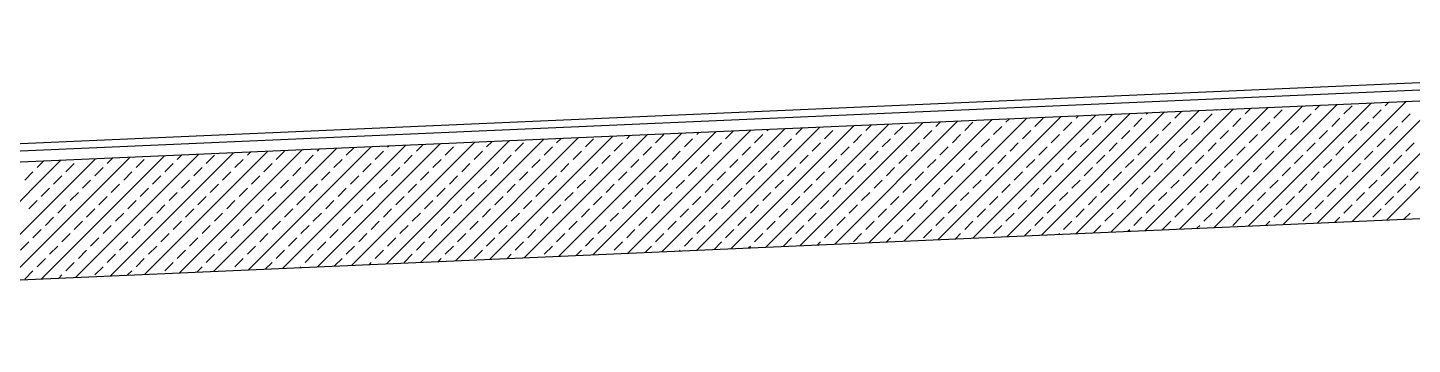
# Model space of a CAD drawing. Header units: millimetres. Extents: x 43168.9 to 43194.6, y -25545.1 to -25543.4.
# Drawn here: x 43183.3448 to 43183.4956, y -25544.4949 to -25544.4605 of the extents above; entities that cross this region are included whole.
import ezdxf

# ---------------------------------------------------------------- set-up
doc = ezdxf.new("R2010")
doc.units = ezdxf.units.MM
doc.header["$LTSCALE"] = 200
for name, color, linetype in [('kaplama-gnl_sgh', 30, 'Continuous'), ('kolon-b.a_sgh', 6, 'Continuous'), ('tarama-betonarme_sgh', 223, 'Continuous')]:
    doc.layers.add(name, color=color, linetype=linetype)

msp = doc.modelspace()

# ---------------------------------------------------------------- linework, layer by layer
at = {"layer": 'kaplama-gnl_sgh'}
for p, q in [((43183.17297, -25544.48056), (43183.63269, -25544.46048)), ((43183.173, -25544.48136), (43183.63269, -25544.46128))]:
    msp.add_line(p, q, dxfattribs=at)
at = {"layer": 'kolon-b.a_sgh'}
for p, q in [((43183.17306, -25544.48256), (43183.63105, -25544.46255)), ((43183.18305, -25544.49493), (43183.61869, -25544.47591))]:
    msp.add_line(p, q, dxfattribs=at)
at = {"layer": 'tarama-betonarme_sgh'}
for p, q in [((43183.48151, -25544.4819), (43183.4949, -25544.4685)), ((43183.48526, -25544.48173), (43183.49866, -25544.46834)), ((43183.48902, -25544.48157), (43183.50242, -25544.46817)), ((43183.49278, -25544.48141), (43183.50617, -25544.46801)), ((43183.4477, -25544.48337), (43183.4611, -25544.46998)), ((43183.45146, -25544.48321), (43183.46485, -25544.46981)), ((43183.45521, -25544.48305), (43183.46861, -25544.46965)), ((43183.45897, -25544.48288), (43183.47237, -25544.46948)), ((43183.4621, -25544.47077), (43183.46298, -25544.46989)), ((43183.46273, -25544.48272), (43183.47612, -25544.46932)), ((43183.46648, -25544.48255), (43183.47988, -25544.46916)), ((43183.46659, -25544.46987), (43183.46673, -25544.46973)), ((43183.46973, -25544.47032), (43183.47049, -25544.46957)), ((43183.47024, -25544.48239), (43183.48364, -25544.46899)), ((43183.47288, -25544.47077), (43183.47378, -25544.46987)), ((43183.47399, -25544.48223), (43183.48739, -25544.46883)), ((43183.47422, -25544.46942), (43183.47424, -25544.4694)), ((43183.47737, -25544.46987), (43183.478, -25544.46924)), ((43183.47775, -25544.48206), (43183.49115, -25544.46866)), ((43183.48051, -25544.47032), (43183.48141, -25544.46942)), ((43183.48365, -25544.47077), (43183.48455, -25544.46987)), ((43183.485, -25544.46942), (43183.48551, -25544.46891)), ((43183.48814, -25544.46987), (43183.48904, -25544.46897)), ((43183.49129, -25544.47032), (43183.49219, -25544.46942)), ((43183.49263, -25544.46897), (43183.49303, -25544.46858)), ((43183.49443, -25544.47077), (43183.49533, -25544.46987)), ((43183.4139, -25544.48485), (43183.42729, -25544.47145)), ((43183.41765, -25544.48469), (43183.43105, -25544.47129)), ((43183.42141, -25544.48452), (43183.43481, -25544.47113)), ((43183.42516, -25544.48436), (43183.43856, -25544.47096)), ((43183.42843, -25544.47212), (43183.42917, -25544.47137)), ((43183.42892, -25544.48419), (43183.44232, -25544.4708)), ((43183.43268, -25544.48403), (43183.44607, -25544.47063)), ((43183.43292, -25544.47122), (43183.43293, -25544.47121)), ((43183.43606, -25544.47167), (43183.43668, -25544.47104)), ((43183.43643, -25544.48387), (43183.44983, -25544.47047)), ((43183.4392, -25544.47212), (43183.4401, -25544.47122)), ((43183.44019, -25544.4837), (43183.45359, -25544.47031)), ((43183.44369, -25544.47122), (43183.4442, -25544.47072)), ((43183.44394, -25544.48354), (43183.45734, -25544.47014)), ((43183.44683, -25544.47167), (43183.44773, -25544.47077)), ((43183.44998, -25544.47212), (43183.45088, -25544.47122)), ((43183.45133, -25544.47077), (43183.45171, -25544.47039)), ((43183.45447, -25544.47122), (43183.45537, -25544.47032)), ((43183.45761, -25544.47167), (43183.45851, -25544.47077)), ((43183.45896, -25544.47032), (43183.45922, -25544.47006)), ((43183.46075, -25544.47212), (43183.46165, -25544.47122)), ((43183.46524, -25544.47122), (43183.46614, -25544.47032)), ((43183.46839, -25544.47167), (43183.46929, -25544.47077)), ((43183.47153, -25544.47212), (43183.47243, -25544.47122)), ((43183.47602, -25544.47122), (43183.47692, -25544.47032)), ((43183.47916, -25544.47167), (43183.48006, -25544.47077)), ((43183.48231, -25544.47212), (43183.48321, -25544.47122)), ((43183.4868, -25544.47122), (43183.4877, -25544.47032)), ((43183.48994, -25544.47167), (43183.49084, -25544.47077)), ((43183.49308, -25544.47212), (43183.49398, -25544.47122)), ((43183.38009, -25544.48633), (43183.39349, -25544.47293)), ((43183.38385, -25544.48616), (43183.39724, -25544.47277)), ((43183.3876, -25544.486), (43183.401, -25544.4726)), ((43183.39136, -25544.48584), (43183.40476, -25544.47244)), ((43183.39161, -25544.47301), (43183.39161, -25544.47301)), ((43183.39475, -25544.47346), (43183.39537, -25544.47285)), ((43183.39511, -25544.48567), (43183.40851, -25544.47227)), ((43183.39789, -25544.47391), (43183.39879, -25544.47301)), ((43183.39887, -25544.48551), (43183.41227, -25544.47211)), ((43183.40238, -25544.47301), (43183.40288, -25544.47252)), ((43183.40263, -25544.48534), (43183.41602, -25544.47195)), ((43183.40553, -25544.47346), (43183.40642, -25544.47257)), ((43183.40638, -25544.48518), (43183.41978, -25544.47178)), ((43183.40867, -25544.47391), (43183.40957, -25544.47301)), ((43183.41002, -25544.47257), (43183.41039, -25544.47219)), ((43183.41014, -25544.48502), (43183.42354, -25544.47162)), ((43183.41316, -25544.47301), (43183.41406, -25544.47212)), ((43183.4163, -25544.47346), (43183.4172, -25544.47257)), ((43183.41765, -25544.47212), (43183.4179, -25544.47186)), ((43183.41945, -25544.47391), (43183.42034, -25544.47301)), ((43183.42079, -25544.47257), (43183.42166, -25544.4717)), ((43183.42394, -25544.47301), (43183.42483, -25544.47212)), ((43183.42528, -25544.47167), (43183.42541, -25544.47154)), ((43183.42708, -25544.47346), (43183.42798, -25544.47257)), ((43183.43022, -25544.47391), (43183.43112, -25544.47301)), ((43183.43157, -25544.47257), (43183.43247, -25544.47167)), ((43183.43471, -25544.47301), (43183.43561, -25544.47212)), ((43183.43785, -25544.47346), (43183.43875, -25544.47257)), ((43183.441, -25544.47391), (43183.4419, -25544.47301)), ((43183.44234, -25544.47257), (43183.44324, -25544.47167)), ((43183.44549, -25544.47301), (43183.44639, -25544.47212)), ((43183.44863, -25544.47346), (43183.44953, -25544.47257)), ((43183.45177, -25544.47391), (43183.45267, -25544.47301)), ((43183.45312, -25544.47257), (43183.45402, -25544.47167)), ((43183.45626, -25544.47301), (43183.45716, -25544.47212)), ((43183.45941, -25544.47346), (43183.46031, -25544.47257)), ((43183.46255, -25544.47391), (43183.46345, -25544.47301)), ((43183.4639, -25544.47257), (43183.4648, -25544.47167)), ((43183.46704, -25544.47301), (43183.46794, -25544.47212)), ((43183.47018, -25544.47346), (43183.47108, -25544.47257)), ((43183.47333, -25544.47391), (43183.47422, -25544.47301)), ((43183.47467, -25544.47257), (43183.47557, -25544.47167)), ((43183.47782, -25544.47301), (43183.47871, -25544.47212)), ((43183.48096, -25544.47346), (43183.48186, -25544.47257)), ((43183.4841, -25544.47391), (43183.485, -25544.47301)), ((43183.48545, -25544.47257), (43183.48635, -25544.47167)), ((43183.48859, -25544.47301), (43183.48949, -25544.47212)), ((43183.49174, -25544.47346), (43183.49263, -25544.47257)), ((43183.49488, -25544.47391), (43183.49578, -25544.47301)), ((43183.34628, -25544.4878), (43183.35968, -25544.47441)), ((43183.35004, -25544.48764), (43183.36344, -25544.47424)), ((43183.3538, -25544.48748), (43183.36719, -25544.47408)), ((43183.35755, -25544.48731), (43183.37095, -25544.47391)), ((43183.36107, -25544.47481), (43183.36156, -25544.47432)), ((43183.36131, -25544.48715), (43183.37471, -25544.47375)), ((43183.36422, -25544.47526), (43183.36511, -25544.47436)), ((43183.36506, -25544.48698), (43183.37846, -25544.47359)), ((43183.36871, -25544.47436), (43183.36907, -25544.474)), ((43183.36882, -25544.48682), (43183.38222, -25544.47342)), ((43183.37185, -25544.47481), (43183.37275, -25544.47391)), ((43183.37258, -25544.48666), (43183.38597, -25544.47326)), ((43183.37499, -25544.47526), (43183.37589, -25544.47436)), ((43183.37633, -25544.48649), (43183.38973, -25544.47309)), ((43183.37634, -25544.47391), (43183.37658, -25544.47367)), ((43183.37948, -25544.47436), (43183.38034, -25544.4735)), ((43183.38263, -25544.47481), (43183.38352, -25544.47391)), ((43183.38397, -25544.47346), (43183.3841, -25544.47334)), ((43183.38577, -25544.47526), (43183.38667, -25544.47436)), ((43183.38712, -25544.47391), (43183.38785, -25544.47318)), ((43183.39026, -25544.47436), (43183.39116, -25544.47346)), ((43183.3934, -25544.47481), (43183.3943, -25544.47391)), ((43183.39655, -25544.47526), (43183.39744, -25544.47436)), ((43183.40104, -25544.47436), (43183.40193, -25544.47346)), ((43183.40418, -25544.47481), (43183.40508, -25544.47391)), ((43183.40732, -25544.47526), (43183.40822, -25544.47436)), ((43183.41181, -25544.47436), (43183.41271, -25544.47346)), ((43183.41496, -25544.47481), (43183.41585, -25544.47391)), ((43183.4181, -25544.47526), (43183.419, -25544.47436)), ((43183.42259, -25544.47436), (43183.42349, -25544.47346)), ((43183.42573, -25544.47481), (43183.42663, -25544.47391)), ((43183.42887, -25544.47526), (43183.42977, -25544.47436)), ((43183.43336, -25544.47436), (43183.43426, -25544.47346)), ((43183.43651, -25544.47481), (43183.43741, -25544.47391)), ((43183.43965, -25544.47526), (43183.44055, -25544.47436)), ((43183.44414, -25544.47436), (43183.44504, -25544.47346)), ((43183.44728, -25544.47481), (43183.44818, -25544.47391)), ((43183.45043, -25544.47526), (43183.45133, -25544.47436)), ((43183.45492, -25544.47436), (43183.45582, -25544.47346)), ((43183.45806, -25544.47481), (43183.45896, -25544.47391)), ((43183.4612, -25544.47526), (43183.4621, -25544.47436)), ((43183.46569, -25544.47436), (43183.46659, -25544.47346)), ((43183.46884, -25544.47481), (43183.46973, -25544.47391)), ((43183.47198, -25544.47526), (43183.47288, -25544.47436)), ((43183.47647, -25544.47436), (43183.47737, -25544.47346)), ((43183.47961, -25544.47481), (43183.48051, -25544.47391)), ((43183.48276, -25544.47526), (43183.48365, -25544.47436)), ((43183.48725, -25544.47436), (43183.48814, -25544.47346)), ((43183.49039, -25544.47481), (43183.49129, -25544.47391)), ((43183.49353, -25544.47526), (43183.49443, -25544.47436)), ((43183.33502, -25544.4883), (43183.34841, -25544.4749)), ((43183.33877, -25544.48813), (43183.35217, -25544.47474)), ((43183.34253, -25544.48797), (43183.35593, -25544.47457)), ((43183.34581, -25544.47571), (43183.34653, -25544.47498)), ((43183.34895, -25544.47616), (43183.34985, -25544.47526)), ((43183.35209, -25544.47661), (43183.35299, -25544.47571)), ((43183.35344, -25544.47526), (43183.35405, -25544.47465)), ((43183.35658, -25544.47571), (43183.35748, -25544.47481)), ((43183.35973, -25544.47616), (43183.36062, -25544.47526)), ((43183.36287, -25544.47661), (43183.36377, -25544.47571)), ((43183.36736, -25544.47571), (43183.36826, -25544.47481)), ((43183.3705, -25544.47616), (43183.3714, -25544.47526)), ((43183.37365, -25544.47661), (43183.37454, -25544.47571)), ((43183.37814, -25544.47571), (43183.37903, -25544.47481)), ((43183.38128, -25544.47616), (43183.38218, -25544.47526)), ((43183.38442, -25544.47661), (43183.38532, -25544.47571)), ((43183.38891, -25544.47571), (43183.38981, -25544.47481)), ((43183.39206, -25544.47616), (43183.39295, -25544.47526)), ((43183.3952, -25544.47661), (43183.3961, -25544.47571)), ((43183.39969, -25544.47571), (43183.40059, -25544.47481)), ((43183.40283, -25544.47616), (43183.40373, -25544.47526)), ((43183.40597, -25544.47661), (43183.40687, -25544.47571)), ((43183.41046, -25544.47571), (43183.41136, -25544.47481)), ((43183.41361, -25544.47616), (43183.41451, -25544.47526)), ((43183.41675, -25544.47661), (43183.41765, -25544.47571)), ((43183.42124, -25544.47571), (43183.42214, -25544.47481)), ((43183.42438, -25544.47616), (43183.42528, -25544.47526)), ((43183.42753, -25544.47661), (43183.42843, -25544.47571)), ((43183.43202, -25544.47571), (43183.43292, -25544.47481)), ((43183.43516, -25544.47616), (43183.43606, -25544.47526)), ((43183.4383, -25544.47661), (43183.4392, -25544.47571)), ((43183.44279, -25544.47571), (43183.44369, -25544.47481)), ((43183.44594, -25544.47616), (43183.44683, -25544.47526)), ((43183.44908, -25544.47661), (43183.44998, -25544.47571)), ((43183.45357, -25544.47571), (43183.45447, -25544.47481)), ((43183.45671, -25544.47616), (43183.45761, -25544.47526)), ((43183.45986, -25544.47661), (43183.46075, -25544.47571)), ((43183.46435, -25544.47571), (43183.46524, -25544.47481)), ((43183.46749, -25544.47616), (43183.46839, -25544.47526)), ((43183.47063, -25544.47661), (43183.47153, -25544.47571)), ((43183.47512, -25544.47571), (43183.47602, -25544.47481)), ((43183.47827, -25544.47616), (43183.47916, -25544.47526)), ((43183.48141, -25544.47661), (43183.48231, -25544.47571)), ((43183.4859, -25544.47571), (43183.4868, -25544.47481)), ((43183.48904, -25544.47616), (43183.48994, -25544.47526)), ((43183.49219, -25544.47661), (43183.49308, -25544.47571)), ((43183.34446, -25544.47706), (43183.34536, -25544.47616)), ((43183.3476, -25544.4775), (43183.3485, -25544.47661)), ((43183.35075, -25544.47795), (43183.35164, -25544.47706)), ((43183.35389, -25544.4784), (43183.35479, -25544.4775)), ((43183.35524, -25544.47706), (43183.35613, -25544.47616)), ((43183.35838, -25544.4775), (43183.35928, -25544.47661)), ((43183.36152, -25544.47795), (43183.36242, -25544.47706)), ((43183.36467, -25544.4784), (43183.36556, -25544.4775)), ((43183.36601, -25544.47706), (43183.36691, -25544.47616)), ((43183.36916, -25544.4775), (43183.37005, -25544.47661)), ((43183.3723, -25544.47795), (43183.3732, -25544.47706)), ((43183.37544, -25544.4784), (43183.37634, -25544.4775)), ((43183.37679, -25544.47706), (43183.37769, -25544.47616)), ((43183.37993, -25544.4775), (43183.38083, -25544.47661)), ((43183.38308, -25544.47795), (43183.38397, -25544.47706)), ((43183.38622, -25544.4784), (43183.38712, -25544.4775)), ((43183.38757, -25544.47706), (43183.38846, -25544.47616)), ((43183.39071, -25544.4775), (43183.39161, -25544.47661)), ((43183.39385, -25544.47795), (43183.39475, -25544.47706)), ((43183.39699, -25544.4784), (43183.39789, -25544.4775)), ((43183.39834, -25544.47706), (43183.39924, -25544.47616)), ((43183.40148, -25544.4775), (43183.40238, -25544.47661)), ((43183.40463, -25544.47795), (43183.40553, -25544.47706)), ((43183.40777, -25544.4784), (43183.40867, -25544.4775)), ((43183.40912, -25544.47706), (43183.41002, -25544.47616)), ((43183.41226, -25544.4775), (43183.41316, -25544.47661)), ((43183.4154, -25544.47795), (43183.4163, -25544.47706)), ((43183.41855, -25544.4784), (43183.41945, -25544.4775)), ((43183.41989, -25544.47706), (43183.42079, -25544.47616)), ((43183.42304, -25544.4775), (43183.42394, -25544.47661)), ((43183.42618, -25544.47795), (43183.42708, -25544.47706)), ((43183.42932, -25544.4784), (43183.43022, -25544.4775)), ((43183.43067, -25544.47706), (43183.43157, -25544.47616)), ((43183.43381, -25544.4775), (43183.43471, -25544.47661)), ((43183.43696, -25544.47795), (43183.43785, -25544.47706)), ((43183.4401, -25544.4784), (43183.441, -25544.4775)), ((43183.44145, -25544.47706), (43183.44234, -25544.47616)), ((43183.44459, -25544.4775), (43183.44549, -25544.47661)), ((43183.44773, -25544.47795), (43183.44863, -25544.47706)), ((43183.45088, -25544.4784), (43183.45177, -25544.4775)), ((43183.45222, -25544.47706), (43183.45312, -25544.47616)), ((43183.45537, -25544.4775), (43183.45626, -25544.47661)), ((43183.45851, -25544.47795), (43183.45941, -25544.47706)), ((43183.46165, -25544.4784), (43183.46255, -25544.4775)), ((43183.463, -25544.47706), (43183.4639, -25544.47616)), ((43183.46614, -25544.4775), (43183.46704, -25544.47661)), ((43183.46929, -25544.47795), (43183.47018, -25544.47706)), ((43183.47243, -25544.4784), (43183.47333, -25544.4775)), ((43183.47378, -25544.47706), (43183.47467, -25544.47616)), ((43183.47692, -25544.4775), (43183.47782, -25544.47661)), ((43183.48006, -25544.47795), (43183.48096, -25544.47706)), ((43183.48321, -25544.4784), (43183.4841, -25544.4775)), ((43183.48455, -25544.47706), (43183.48545, -25544.47616)), ((43183.4877, -25544.4775), (43183.48859, -25544.47661)), ((43183.49084, -25544.47795), (43183.49174, -25544.47706)), ((43183.49398, -25544.4784), (43183.49488, -25544.4775)), ((43183.49533, -25544.47706), (43183.49623, -25544.47616)), ((43183.34626, -25544.47885), (43183.34715, -25544.47795)), ((43183.3494, -25544.4793), (43183.3503, -25544.4784)), ((43183.35254, -25544.47975), (43183.35344, -25544.47885)), ((43183.35703, -25544.47885), (43183.35793, -25544.47795)), ((43183.36018, -25544.4793), (43183.36107, -25544.4784)), ((43183.36332, -25544.47975), (43183.36422, -25544.47885)), ((43183.36781, -25544.47885), (43183.36871, -25544.47795)), ((43183.37095, -25544.4793), (43183.37185, -25544.4784)), ((43183.37409, -25544.47975), (43183.37499, -25544.47885)), ((43183.37859, -25544.47885), (43183.37948, -25544.47795)), ((43183.38173, -25544.4793), (43183.38263, -25544.4784)), ((43183.38487, -25544.47975), (43183.38577, -25544.47885)), ((43183.38936, -25544.47885), (43183.39026, -25544.47795)), ((43183.3925, -25544.4793), (43183.3934, -25544.4784)), ((43183.39565, -25544.47975), (43183.39655, -25544.47885)), ((43183.40014, -25544.47885), (43183.40104, -25544.47795)), ((43183.40328, -25544.4793), (43183.40418, -25544.4784)), ((43183.40642, -25544.47975), (43183.40732, -25544.47885)), ((43183.41091, -25544.47885), (43183.41181, -25544.47795)), ((43183.41406, -25544.4793), (43183.41496, -25544.4784)), ((43183.4172, -25544.47975), (43183.4181, -25544.47885)), ((43183.42169, -25544.47885), (43183.42259, -25544.47795)), ((43183.42483, -25544.4793), (43183.42573, -25544.4784)), ((43183.42798, -25544.47975), (43183.42887, -25544.47885)), ((43183.43247, -25544.47885), (43183.43336, -25544.47795)), ((43183.43561, -25544.4793), (43183.43651, -25544.4784)), ((43183.43875, -25544.47975), (43183.43965, -25544.47885)), ((43183.44324, -25544.47885), (43183.44414, -25544.47795)), ((43183.44639, -25544.4793), (43183.44728, -25544.4784)), ((43183.44953, -25544.47975), (43183.45043, -25544.47885)), ((43183.45402, -25544.47885), (43183.45492, -25544.47795)), ((43183.45716, -25544.4793), (43183.45806, -25544.4784)), ((43183.46031, -25544.47975), (43183.4612, -25544.47885)), ((43183.4648, -25544.47885), (43183.46569, -25544.47795)), ((43183.46794, -25544.4793), (43183.46884, -25544.4784)), ((43183.47108, -25544.47975), (43183.47198, -25544.47885)), ((43183.47557, -25544.47885), (43183.47647, -25544.47795)), ((43183.47871, -25544.4793), (43183.47961, -25544.4784)), ((43183.48186, -25544.47975), (43183.48276, -25544.47885)), ((43183.48635, -25544.47885), (43183.48725, -25544.47795)), ((43183.48949, -25544.4793), (43183.49039, -25544.4784)), ((43183.49263, -25544.47975), (43183.49353, -25544.47885)), ((43183.34491, -25544.4802), (43183.34581, -25544.4793)), ((43183.34805, -25544.48065), (43183.34895, -25544.47975)), ((43183.3512, -25544.4811), (43183.35209, -25544.4802)), ((43183.35569, -25544.4802), (43183.35658, -25544.4793)), ((43183.35883, -25544.48065), (43183.35973, -25544.47975)), ((43183.36197, -25544.4811), (43183.36287, -25544.4802)), ((43183.36646, -25544.4802), (43183.36736, -25544.4793)), ((43183.3696, -25544.48065), (43183.3705, -25544.47975)), ((43183.37275, -25544.4811), (43183.37365, -25544.4802)), ((43183.37724, -25544.4802), (43183.37814, -25544.4793)), ((43183.38038, -25544.48065), (43183.38128, -25544.47975)), ((43183.38352, -25544.4811), (43183.38442, -25544.4802)), ((43183.38801, -25544.4802), (43183.38891, -25544.4793)), ((43183.39116, -25544.48065), (43183.39206, -25544.47975)), ((43183.3943, -25544.4811), (43183.3952, -25544.4802)), ((43183.39879, -25544.4802), (43183.39969, -25544.4793)), ((43183.40193, -25544.48065), (43183.40283, -25544.47975)), ((43183.40508, -25544.4811), (43183.40597, -25544.4802)), ((43183.40957, -25544.4802), (43183.41046, -25544.4793)), ((43183.41271, -25544.48065), (43183.41361, -25544.47975)), ((43183.41585, -25544.4811), (43183.41675, -25544.4802)), ((43183.42034, -25544.4802), (43183.42124, -25544.4793)), ((43183.42349, -25544.48065), (43183.42438, -25544.47975)), ((43183.42663, -25544.4811), (43183.42753, -25544.4802)), ((43183.43112, -25544.4802), (43183.43202, -25544.4793)), ((43183.43426, -25544.48065), (43183.43516, -25544.47975)), ((43183.43741, -25544.4811), (43183.4383, -25544.4802)), ((43183.4419, -25544.4802), (43183.44279, -25544.4793)), ((43183.44504, -25544.48065), (43183.44594, -25544.47975)), ((43183.44818, -25544.4811), (43183.44908, -25544.4802)), ((43183.45267, -25544.4802), (43183.45357, -25544.4793)), ((43183.45582, -25544.48065), (43183.45671, -25544.47975)), ((43183.45896, -25544.4811), (43183.45986, -25544.4802)), ((43183.46345, -25544.4802), (43183.46435, -25544.4793)), ((43183.46659, -25544.48065), (43183.46749, -25544.47975)), ((43183.46973, -25544.4811), (43183.47063, -25544.4802)), ((43183.47422, -25544.4802), (43183.47512, -25544.4793)), ((43183.47737, -25544.48065), (43183.47827, -25544.47975)), ((43183.48051, -25544.4811), (43183.48141, -25544.4802)), ((43183.485, -25544.4802), (43183.4859, -25544.4793)), ((43183.48814, -25544.48065), (43183.48904, -25544.47975)), ((43183.49129, -25544.4811), (43183.49219, -25544.4802)), ((43183.34671, -25544.482), (43183.3476, -25544.4811)), ((43183.34985, -25544.48244), (43183.35075, -25544.48155)), ((43183.35299, -25544.48289), (43183.35389, -25544.482)), ((43183.35434, -25544.48155), (43183.35524, -25544.48065)), ((43183.35748, -25544.482), (43183.35838, -25544.4811)), ((43183.36062, -25544.48244), (43183.36152, -25544.48155)), ((43183.36377, -25544.48289), (43183.36467, -25544.482)), ((43183.36511, -25544.48155), (43183.36601, -25544.48065)), ((43183.36826, -25544.482), (43183.36916, -25544.4811)), ((43183.3714, -25544.48244), (43183.3723, -25544.48155)), ((43183.37454, -25544.48289), (43183.37544, -25544.482)), ((43183.37589, -25544.48155), (43183.37679, -25544.48065)), ((43183.37903, -25544.482), (43183.37993, -25544.4811)), ((43183.38218, -25544.48244), (43183.38308, -25544.48155)), ((43183.38532, -25544.48289), (43183.38622, -25544.482)), ((43183.38667, -25544.48155), (43183.38757, -25544.48065)), ((43183.38981, -25544.482), (43183.39071, -25544.4811)), ((43183.39295, -25544.48244), (43183.39385, -25544.48155)), ((43183.3961, -25544.48289), (43183.39699, -25544.482)), ((43183.39744, -25544.48155), (43183.39834, -25544.48065)), ((43183.40059, -25544.482), (43183.40148, -25544.4811)), ((43183.40373, -25544.48244), (43183.40463, -25544.48155)), ((43183.40687, -25544.48289), (43183.40777, -25544.482)), ((43183.40822, -25544.48155), (43183.40912, -25544.48065)), ((43183.41136, -25544.482), (43183.41226, -25544.4811)), ((43183.41451, -25544.48244), (43183.4154, -25544.48155)), ((43183.41765, -25544.48289), (43183.41855, -25544.482)), ((43183.419, -25544.48155), (43183.41989, -25544.48065)), ((43183.42214, -25544.482), (43183.42304, -25544.4811)), ((43183.42528, -25544.48244), (43183.42618, -25544.48155)), ((43183.42843, -25544.48289), (43183.42932, -25544.482)), ((43183.42977, -25544.48155), (43183.43067, -25544.48065)), ((43183.43292, -25544.482), (43183.43381, -25544.4811)), ((43183.43606, -25544.48244), (43183.43696, -25544.48155)), ((43183.4392, -25544.48289), (43183.4401, -25544.482)), ((43183.44055, -25544.48155), (43183.44145, -25544.48065)), ((43183.44369, -25544.482), (43183.44459, -25544.4811)), ((43183.44683, -25544.48244), (43183.44773, -25544.48155)), ((43183.44998, -25544.48289), (43183.45088, -25544.482)), ((43183.45133, -25544.48155), (43183.45222, -25544.48065)), ((43183.45447, -25544.482), (43183.45537, -25544.4811)), ((43183.45761, -25544.48244), (43183.45851, -25544.48155)), ((43183.46085, -25544.4828), (43183.46165, -25544.482)), ((43183.4621, -25544.48155), (43183.463, -25544.48065)), ((43183.46524, -25544.482), (43183.46614, -25544.4811)), ((43183.46839, -25544.48244), (43183.46929, -25544.48155)), ((43183.47212, -25544.48231), (43183.47243, -25544.482)), ((43183.47288, -25544.48155), (43183.47378, -25544.48065)), ((43183.47602, -25544.482), (43183.47692, -25544.4811)), ((43183.47963, -25544.48198), (43183.48006, -25544.48155)), ((43183.48365, -25544.48155), (43183.48455, -25544.48065)), ((43183.48714, -25544.48165), (43183.4877, -25544.4811)), ((43183.49465, -25544.48132), (43183.49533, -25544.48065)), ((43183.34536, -25544.48334), (43183.34626, -25544.48244)), ((43183.3485, -25544.48379), (43183.3494, -25544.48289)), ((43183.35164, -25544.48424), (43183.35254, -25544.48334)), ((43183.35613, -25544.48334), (43183.35703, -25544.48244)), ((43183.35928, -25544.48379), (43183.36018, -25544.48289)), ((43183.36242, -25544.48424), (43183.36332, -25544.48334)), ((43183.36691, -25544.48334), (43183.36781, -25544.48244)), ((43183.37005, -25544.48379), (43183.37095, -25544.48289)), ((43183.3732, -25544.48424), (43183.37409, -25544.48334)), ((43183.37769, -25544.48334), (43183.37859, -25544.48244)), ((43183.38083, -25544.48379), (43183.38173, -25544.48289)), ((43183.38397, -25544.48424), (43183.38487, -25544.48334)), ((43183.38846, -25544.48334), (43183.38936, -25544.48244)), ((43183.39161, -25544.48379), (43183.3925, -25544.48289)), ((43183.39475, -25544.48424), (43183.39565, -25544.48334)), ((43183.39924, -25544.48334), (43183.40014, -25544.48244)), ((43183.40238, -25544.48379), (43183.40328, -25544.48289)), ((43183.40553, -25544.48424), (43183.40642, -25544.48334)), ((43183.41002, -25544.48334), (43183.41091, -25544.48244)), ((43183.41316, -25544.48379), (43183.41406, -25544.48289)), ((43183.4163, -25544.48424), (43183.4172, -25544.48334)), ((43183.42079, -25544.48334), (43183.42169, -25544.48244)), ((43183.42394, -25544.48379), (43183.42483, -25544.48289)), ((43183.42708, -25544.48424), (43183.42798, -25544.48334)), ((43183.43157, -25544.48334), (43183.43247, -25544.48244)), ((43183.43471, -25544.48379), (43183.43561, -25544.48289)), ((43183.43831, -25544.48378), (43183.43875, -25544.48334)), ((43183.44234, -25544.48334), (43183.44324, -25544.48244)), ((43183.44582, -25544.48346), (43183.44639, -25544.48289)), ((43183.45334, -25544.48313), (43183.45402, -25544.48244)), ((43183.45709, -25544.48296), (43183.45716, -25544.48289)), ((43183.4646, -25544.48264), (43183.4648, -25544.48244)), ((43183.34401, -25544.48469), (43183.34491, -25544.48379)), ((43183.34715, -25544.48514), (43183.34805, -25544.48424)), ((43183.3503, -25544.48559), (43183.3512, -25544.48469)), ((43183.35479, -25544.48469), (43183.35569, -25544.48379)), ((43183.35793, -25544.48514), (43183.35883, -25544.48424)), ((43183.36107, -25544.48559), (43183.36197, -25544.48469)), ((43183.36556, -25544.48469), (43183.36646, -25544.48379)), ((43183.36871, -25544.48514), (43183.3696, -25544.48424)), ((43183.37185, -25544.48559), (43183.37275, -25544.48469)), ((43183.37634, -25544.48469), (43183.37724, -25544.48379)), ((43183.37948, -25544.48514), (43183.38038, -25544.48424)), ((43183.38263, -25544.48559), (43183.38352, -25544.48469)), ((43183.38712, -25544.48469), (43183.38801, -25544.48379)), ((43183.39026, -25544.48514), (43183.39116, -25544.48424)), ((43183.3934, -25544.48559), (43183.3943, -25544.48469)), ((43183.39789, -25544.48469), (43183.39879, -25544.48379)), ((43183.40104, -25544.48514), (43183.40193, -25544.48424)), ((43183.4045, -25544.48526), (43183.40508, -25544.48469)), ((43183.40867, -25544.48469), (43183.40957, -25544.48379)), ((43183.41202, -25544.48493), (43183.41271, -25544.48424)), ((43183.41577, -25544.48477), (43183.41585, -25544.48469)), ((43183.41953, -25544.4846), (43183.42034, -25544.48379)), ((43183.42329, -25544.48444), (43183.42349, -25544.48424)), ((43183.4308, -25544.48411), (43183.43112, -25544.48379)), ((43183.34581, -25544.48649), (43183.34671, -25544.48559)), ((43183.34895, -25544.48693), (43183.34985, -25544.48604)), ((43183.35209, -25544.48738), (43183.35299, -25544.48649)), ((43183.35344, -25544.48604), (43183.35434, -25544.48514)), ((43183.35658, -25544.48649), (43183.35748, -25544.48559)), ((43183.35973, -25544.48693), (43183.36062, -25544.48604)), ((43183.36319, -25544.48707), (43183.36377, -25544.48649)), ((43183.36422, -25544.48604), (43183.36511, -25544.48514)), ((43183.36736, -25544.48649), (43183.36826, -25544.48559)), ((43183.3707, -25544.48674), (43183.3714, -25544.48604)), ((43183.37446, -25544.48657), (43183.37454, -25544.48649)), ((43183.37499, -25544.48604), (43183.37589, -25544.48514)), ((43183.37821, -25544.48641), (43183.37903, -25544.48559)), ((43183.38197, -25544.48625), (43183.38218, -25544.48604)), ((43183.38577, -25544.48604), (43183.38667, -25544.48514)), ((43183.38948, -25544.48592), (43183.38981, -25544.48559)), ((43183.39699, -25544.48559), (43183.39744, -25544.48514)), ((43183.34446, -25544.48783), (43183.34536, -25544.48693)), ((43183.34816, -25544.48772), (43183.3485, -25544.48738)), ((43183.35567, -25544.48739), (43183.35613, -25544.48693))]:
    msp.add_line(p, q, dxfattribs=at)

doc.saveas('drawing.dxf')
